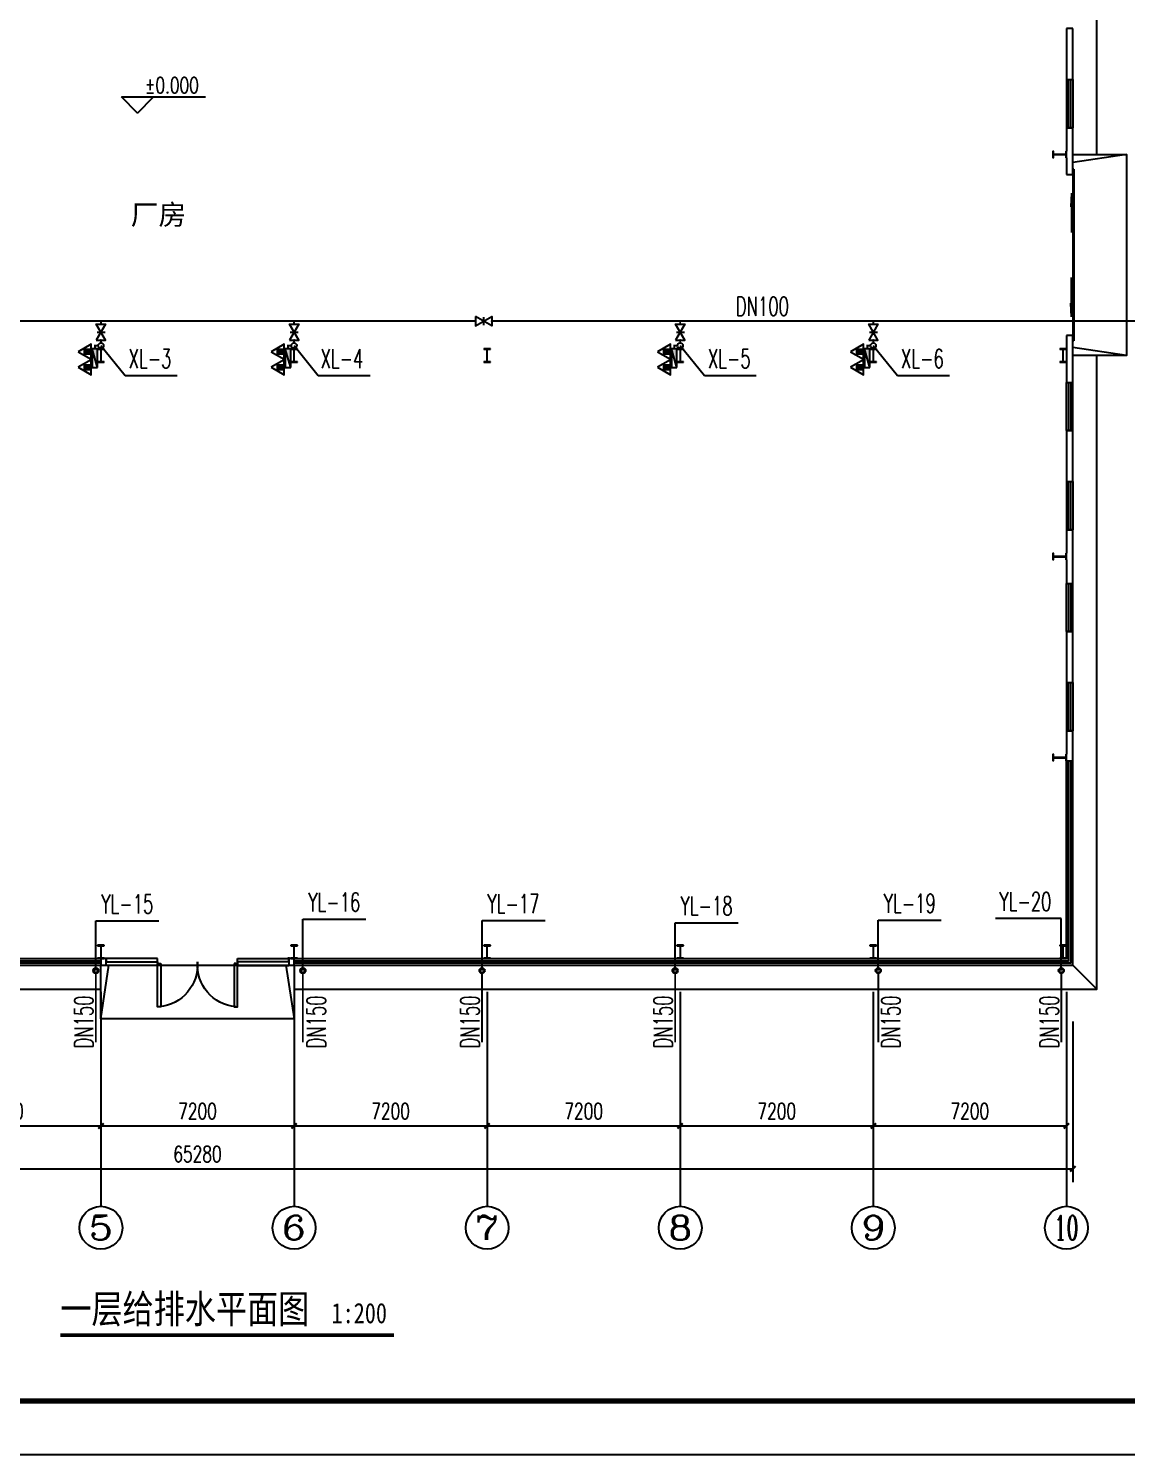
# Model space of a CAD drawing. Extents: x 4995099 to 5303443, y 4627657 to 4889583.
# Drawn here: x 5234219 to 5275159, y 4627657 to 4680854 of the extents above; entities that cross this region are included whole.
import ezdxf
from ezdxf.enums import TextEntityAlignment as Align

# ---------------------------------------------------------------- set-up
doc = ezdxf.new("R2010")
doc.units = 0
doc.header["$LTSCALE"] = 1000
doc.header["$MEASUREMENT"] = 0
doc.linetypes.add('CENTER2', pattern=[1.125, 0.75, -0.125, 0.125, -0.125])
doc.linetypes.add('PHANTOM2', pattern=[1.25, 0.625, -0.125, 0.125, -0.125, 0.125, -0.125])
doc.layers.get('0').update_dxf_attribs({"color": 4, "linetype": 'CONTINUOUS'})
doc.layers.get('Defpoints').update_dxf_attribs({"linetype": 'CONTINUOUS'})
for name, color, linetype in [('AXIS', 3, 'CONTINUOUS'), ('AXIS_TEXT', 7, 'CONTINUOUS'), ('COLUMN', 9, 'CONTINUOUS'), ('DIM_ELEV', 3, 'CONTINUOUS'), ('DIM_SYMB', 3, 'CONTINUOUS'), ('DIM_消防', 3, 'CONTINUOUS'), ('DIM_雨水', 3, 'CONTINUOUS'), ('EQUIP_消火栓', 7, 'CONTINUOUS'), ('EQUIP_消防', 7, 'CONTINUOUS'), ('EVTR', 2, 'CONTINUOUS'), ('PIPE-雨水', 4, 'CENTER2'), ('PUB_TEXT', 7, 'CONTINUOUS'), ('PUB_TITLE', 4, 'CONTINUOUS'), ('TEXT_消防', 7, 'CONTINUOUS'), ('VALVE_消防', 7, 'CONTINUOUS'), ('VPIPE-消防', 1, 'CONTINUOUS'), ('VPIPE-雨水', 4, 'CONTINUOUS'), ('WALL', 5, 'CONTINUOUS'), ('WINDOW', 4, 'CONTINUOUS')]:
    doc.layers.add(name, color=color, linetype=linetype)
doc.layers.add('PIPE-消防', color=1, linetype='PHANTOM2', lineweight=50)
doc.styles.add('_TCH_AXIS', font='COMPLEX', dxfattribs={"bigfont": 'GBCBIG'})
doc.styles.add('_TCH_DIM', font='SIMPLEX', dxfattribs={"bigfont": 'GBCBIG'})
doc.styles.add('_TCH_DIM_T3', font='SIMPLEX', dxfattribs={"width": 0.705882, "bigfont": 'GBCBIG'})
doc.styles.add('_TWT_PIPEDN', font='SIMPLEX', dxfattribs={"width": 0.8, "height": 3.5, "bigfont": 'HZTXT'})
doc.styles.add('_TWT_SERIAL', font='COMPLEX', dxfattribs={"width": 0.8, "height": 3.5, "bigfont": 'HZTXT'})
doc.styles.add('COMPLEX', font='COMPLEX')
doc.styles.add('宋体', font='')
doc.styles.add('宋体1', font='', dxfattribs={"width": 0.8, "height": 8.6})
doc.styles.get('宋体').set_extended_font_data('NSimSun')
doc.styles.get('宋体1').set_extended_font_data('SimSun')
doc.dimstyles.new('_TCH_ARCH&&200', dxfattribs={"dimtxt": 595, "dimasz": 200, "dimexe": 500, "dimexo": 600, "dimgap": 252.5, "dimtad": 1, "dimdec": 0, "dimzin": 0, "dimdsep": 46, "dimtxsty": '_TCH_DIM_T3', "dimblk": 'ARCHTICK', "dimcen": 0.09, "dimclrt": 7, "dimazin": 2, "dimtfac": 1, "dimtdec": 0, "dimtix": 1, "dimtmove": 2, "dimatfit": 3, "dimfxl": 0, "dimtolj": 1, "dimtzin": 0, "dimarcsym": 0})

# ---------------------------------------------------------------- blocks, each defined once
blk = doc.blocks.new('_ArchTick')
at = {"color": 0, "linetype": 'ByBlock', "const_width": 0.4}
blk.add_lwpolyline([(-0.5, -0.5), (0.5, 0.5)], dxfattribs=at)
blk = doc.blocks.new('*D102')
at = {"layer": 'AXIS', "color": 0, "lineweight": -2}
for p, q in [((5229719, 4644314), (5229719, 4639414)), ((5236919, 4644314), (5236919, 4639414)), ((5229719, 4639914), (5236919, 4639914))]:
    blk.add_line(p, q, dxfattribs=at)
at = {"layer": 'Defpoints', "color": 0}
for p in [(5229719, 4644914), (5236919, 4644914), (5236919, 4639914)]:
    blk.add_point(p, dxfattribs=at)
at = {"layer": 'AXIS', "color": 0, "lineweight": -2, "xscale": 200, "yscale": 200, "zscale": 200, "rotation": 180}
blk.add_blockref('_ArchTick', (5229719, 4639914), dxfattribs=at)
at = {"layer": 'AXIS', "color": 0, "lineweight": -2, "xscale": 200, "yscale": 200, "zscale": 200}
blk.add_blockref('_ArchTick', (5236919, 4639914), dxfattribs=at)
at = {"layer": 'AXIS', "color": 7, "insert": (5233319, 4640464), "char_height": 595, "attachment_point": 5, "style": '_TCH_DIM_T3'}
blk.add_mtext('\\A1;7200', dxfattribs=at)
blk = doc.blocks.new('*D103')
at = {"layer": 'AXIS', "color": 0, "lineweight": -2}
for p, q in [((5236919, 4644314), (5236919, 4639414)), ((5244119, 4644314), (5244119, 4639414)), ((5236919, 4639914), (5244119, 4639914))]:
    blk.add_line(p, q, dxfattribs=at)
at = {"layer": 'Defpoints', "color": 0}
for p in [(5236919, 4644914), (5244119, 4644914), (5244119, 4639914)]:
    blk.add_point(p, dxfattribs=at)
at = {"layer": 'AXIS', "color": 0, "lineweight": -2, "xscale": 200, "yscale": 200, "zscale": 200, "rotation": 180}
blk.add_blockref('_ArchTick', (5236919, 4639914), dxfattribs=at)
at = {"layer": 'AXIS', "color": 0, "lineweight": -2, "xscale": 200, "yscale": 200, "zscale": 200}
blk.add_blockref('_ArchTick', (5244119, 4639914), dxfattribs=at)
at = {"layer": 'AXIS', "color": 7, "insert": (5240519, 4640464), "char_height": 595, "attachment_point": 5, "style": '_TCH_DIM_T3'}
blk.add_mtext('\\A1;7200', dxfattribs=at)
blk = doc.blocks.new('*D104')
at = {"layer": 'AXIS', "color": 0, "lineweight": -2}
for p, q in [((5244119, 4644314), (5244119, 4639414)), ((5251319, 4644314), (5251319, 4639414)), ((5244119, 4639914), (5251319, 4639914))]:
    blk.add_line(p, q, dxfattribs=at)
at = {"layer": 'Defpoints', "color": 0}
for p in [(5244119, 4644914), (5251319, 4644914), (5251319, 4639914)]:
    blk.add_point(p, dxfattribs=at)
at = {"layer": 'AXIS', "color": 0, "lineweight": -2, "xscale": 200, "yscale": 200, "zscale": 200, "rotation": 180}
blk.add_blockref('_ArchTick', (5244119, 4639914), dxfattribs=at)
at = {"layer": 'AXIS', "color": 0, "lineweight": -2, "xscale": 200, "yscale": 200, "zscale": 200}
blk.add_blockref('_ArchTick', (5251319, 4639914), dxfattribs=at)
at = {"layer": 'AXIS', "color": 7, "insert": (5247719, 4640464), "char_height": 595, "attachment_point": 5, "style": '_TCH_DIM_T3'}
blk.add_mtext('\\A1;7200', dxfattribs=at)
blk = doc.blocks.new('*D105')
at = {"layer": 'AXIS', "color": 0, "lineweight": -2}
for p, q in [((5251319, 4644314), (5251319, 4639414)), ((5258519, 4644314), (5258519, 4639414)), ((5251319, 4639914), (5258519, 4639914))]:
    blk.add_line(p, q, dxfattribs=at)
at = {"layer": 'Defpoints', "color": 0}
for p in [(5251319, 4644914), (5258519, 4644914), (5258519, 4639914)]:
    blk.add_point(p, dxfattribs=at)
at = {"layer": 'AXIS', "color": 0, "lineweight": -2, "xscale": 200, "yscale": 200, "zscale": 200, "rotation": 180}
blk.add_blockref('_ArchTick', (5251319, 4639914), dxfattribs=at)
at = {"layer": 'AXIS', "color": 0, "lineweight": -2, "xscale": 200, "yscale": 200, "zscale": 200}
blk.add_blockref('_ArchTick', (5258519, 4639914), dxfattribs=at)
at = {"layer": 'AXIS', "color": 7, "insert": (5254919, 4640464), "char_height": 595, "attachment_point": 5, "style": '_TCH_DIM_T3'}
blk.add_mtext('\\A1;7200', dxfattribs=at)
blk = doc.blocks.new('*D106')
at = {"layer": 'AXIS', "color": 0, "lineweight": -2}
for p, q in [((5258519, 4644314), (5258519, 4639414)), ((5265719, 4644314), (5265719, 4639414)), ((5258519, 4639914), (5265719, 4639914))]:
    blk.add_line(p, q, dxfattribs=at)
at = {"layer": 'Defpoints', "color": 0}
for p in [(5258519, 4644914), (5265719, 4644914), (5265719, 4639914)]:
    blk.add_point(p, dxfattribs=at)
at = {"layer": 'AXIS', "color": 0, "lineweight": -2, "xscale": 200, "yscale": 200, "zscale": 200, "rotation": 180}
blk.add_blockref('_ArchTick', (5258519, 4639914), dxfattribs=at)
at = {"layer": 'AXIS', "color": 0, "lineweight": -2, "xscale": 200, "yscale": 200, "zscale": 200}
blk.add_blockref('_ArchTick', (5265719, 4639914), dxfattribs=at)
at = {"layer": 'AXIS', "color": 7, "insert": (5262119, 4640464), "char_height": 595, "attachment_point": 5, "style": '_TCH_DIM_T3'}
blk.add_mtext('\\A1;7200', dxfattribs=at)
blk = doc.blocks.new('*D107')
at = {"layer": 'AXIS', "color": 0, "lineweight": -2}
for p, q in [((5265719, 4644314), (5265719, 4639414)), ((5272919, 4644314), (5272919, 4639414)), ((5265719, 4639914), (5272919, 4639914))]:
    blk.add_line(p, q, dxfattribs=at)
at = {"layer": 'Defpoints', "color": 0}
for p in [(5265719, 4644914), (5272919, 4644914), (5272919, 4639914)]:
    blk.add_point(p, dxfattribs=at)
at = {"layer": 'AXIS', "color": 0, "lineweight": -2, "xscale": 200, "yscale": 200, "zscale": 200, "rotation": 180}
blk.add_blockref('_ArchTick', (5265719, 4639914), dxfattribs=at)
at = {"layer": 'AXIS', "color": 0, "lineweight": -2, "xscale": 200, "yscale": 200, "zscale": 200}
blk.add_blockref('_ArchTick', (5272919, 4639914), dxfattribs=at)
at = {"layer": 'AXIS', "color": 7, "insert": (5269319, 4640464), "char_height": 595, "attachment_point": 5, "style": '_TCH_DIM_T3'}
blk.add_mtext('\\A1;7200', dxfattribs=at)
blk = doc.blocks.new('*D108')
at = {"layer": 'AXIS', "color": 0, "lineweight": -2}
for p, q in [((5207879, 4643814), (5207879, 4637814)), ((5273159, 4643814), (5273159, 4637814)), ((5207879, 4638314), (5273159, 4638314))]:
    blk.add_line(p, q, dxfattribs=at)
at = {"layer": 'Defpoints', "color": 0}
for p in [(5207879, 4644414), (5273159, 4644414), (5273159, 4638314)]:
    blk.add_point(p, dxfattribs=at)
at = {"layer": 'AXIS', "color": 0, "lineweight": -2, "xscale": 200, "yscale": 200, "zscale": 200, "rotation": 180}
blk.add_blockref('_ArchTick', (5207879, 4638314), dxfattribs=at)
at = {"layer": 'AXIS', "color": 0, "lineweight": -2, "xscale": 200, "yscale": 200, "zscale": 200}
blk.add_blockref('_ArchTick', (5273159, 4638314), dxfattribs=at)
at = {"layer": 'AXIS', "color": 7, "insert": (5240519, 4638864), "char_height": 595, "attachment_point": 5, "style": '_TCH_DIM_T3'}
blk.add_mtext('\\A1;65280', dxfattribs=at)
blk = doc.blocks.new('$TCHSYS$WIN2D')
for p, q in [((-0.5, 0.5), (0.5, 0.5)), ((-0.5, 0.5), (-0.5, -0.5)), ((0.5, 0.5), (0.5, -0.5)), ((0.5, 0.167), (-0.5, 0.167)), ((0.5, -0.167), (-0.5, -0.167)), ((-0.5, -0.5), (0.5, -0.5))]:
    blk.add_line(p, q)
blk = doc.blocks.new('$DorLib2D$00000130')
at = {"color": 0, "linetype": 'Continuous'}
for p, q in [((-0.5333, 0.6601), (-0.5333, 0.5127)), ((0, 0.6601), (-0.5333, 0.6601)), ((0, 0.5127), (0, 0.6601)), ((0.5333, 0.6601), (0, 0.6601)), ((0.5333, 0.6601), (0.5333, 0.5127)), ((0, 0.5127), (-0.5333, 0.5127)), ((0.5333, 0.5127), (0, 0.5127)), ((-0.3853, 0.2694), (-0.1396, 0.2694)), ((-0.3853, 0.2694), (-0.2999, 0.2144)), ((-0.2999, 0.2144), (-0.2999, 0.2694)), ((0.3853, 0.2694), (0.1396, 0.2694)), ((0.2999, 0.2144), (0.2999, 0.2694)), ((0.3853, 0.2694), (0.2999, 0.2144))]:
    blk.add_line(p, q, dxfattribs=at)
blk = doc.blocks.new('$DorLib2D$00000039')
for p, q in [((-0.2187, 0.0194), (-0.5, 0.0194)), ((-0.2187, 0), (-0.2187, 0.0194)), ((0.2187, 0), (0.2187, 0.0194)), ((0.2187, 0.0194), (0.5, 0.0194)), ((-0.5, 0), (-0.2187, 0)), ((-0.5, -0.0141), (-0.5, 0)), ((-0.2187, -0.0194), (-0.5, -0.0194)), ((-0.2187, 0), (-0.2187, -0.0194)), ((0.2187, 0), (0.2187, -0.0194)), ((0.5, 0), (0.2187, 0)), ((0.2187, -0.0194), (0.5, -0.0194)), ((0.5, -0.0141), (0.5, 0)), ((0.5, 0), (0.5, -0.025))]:
    blk.add_line(p, q)
for points in [[(-0.2006, 0.0097), (-0.2006, 0.2464), (-0.2187, 0.2464), (-0.2187, 0.0097)], [(0.2006, 0.0097), (0.2006, 0.2464), (0.2187, 0.2464), (0.2187, 0.0097)]]:
    blk.add_lwpolyline(points, close=True)
for centre, start, end in [((-0.2304, 0.0163), 355.95522, 84.85236), ((0.2304, 0.0163), 95.14764, 184.04478)]:
    blk.add_arc(centre, 0.231, start, end)
blk = doc.blocks.new('_AXISO')
blk.add_circle((0, 0), 0.5)
at = {"layer": 'AXIS_TEXT', "style": 'COMPLEX', "width": 1.041667}
blk.add_attdef('A', text='', height=0.56, dxfattribs=at).set_placement((-0.25, -0.28), (0.25, -0.28), align=Align.FIT)
blk = doc.blocks.new('$TwtSys$00000434')
for p, q in [((-0.5, 0.5), (-0.5, -0.5)), ((-0.5, -0.5), (0.5, 0.5)), ((0.5, 0.5), (-0.5, 0.5)), ((0.5, -0.5), (0.5, 0.5)), ((-0.5, -0.5), (0.5, -0.5))]:
    blk.add_line(p, q)
blk.add_solid([(0.5, -0.5), (0.5, 0.5), (-0.5, -0.5)])
blk = doc.blocks.new('$ATTACHMENT$00000214')
h = blk.add_hatch()
h.set_pattern_fill('ANSI31', color=256, scale=200, style=0)
h.set_pattern_definition([(45, (-38543.802, -6842.639), (-17.67767, 17.67767), [])])
h.paths.add_polyline_path([(-65, 2), (65, 2), (65, -128), (-65, -128)])
for points in [[(0, 172), (-198, -172), (198, -172)], [(-65, 2), (65, 2), (65, -128), (-65, -128)]]:
    blk.add_lwpolyline(points, close=True)
blk = doc.blocks.new('$VALVE$00000296')
for points in [[(-125, 72), (-125, -72), (125, 72), (125, -72), (-125, 72)], [(0, 60), (0, -64)]]:
    blk.add_lwpolyline(points)
for p in [(-125, 0), (125, 0)]:
    blk.add_point(p)

msp = doc.modelspace()

# ---------------------------------------------------------------- hatches: boundary and pattern name
at = {"layer": 'PIPE-消防'}
for points in [[(5236694.2, 4669023.3), (5236694.2, 4669058.3), (5236659.2, 4669058.3)], [(5236694.2, 4669023.3), (5236659.2, 4669023.3), (5236659.2, 4669058.3)], [(5243894.2, 4669023.3), (5243894.2, 4669058.3), (5243859.2, 4669058.3)], [(5243894.2, 4669023.3), (5243859.2, 4669023.3), (5243859.2, 4669058.3)], [(5258294.2, 4669023.3), (5258294.2, 4669058.3), (5258259.2, 4669058.3)], [(5258294.2, 4669023.3), (5258259.2, 4669023.3), (5258259.2, 4669058.3)], [(5265494.2, 4669023.3), (5265494.2, 4669058.3), (5265459.2, 4669058.3)], [(5265494.2, 4669023.3), (5265459.2, 4669023.3), (5265459.2, 4669058.3)]]:
    msp.add_hatch(color=0, dxfattribs=at).paths.add_polyline_path(points)

# ---------------------------------------------------------------- linework, layer by layer
for p, q in [((5275159.2, 4676154.3), (5273159.2, 4675854.3)), ((5275159.2, 4668654.3), (5273159.2, 4668954.3)), ((5215319.2, 4646154.3), (5236919.2, 4646154.3)), ((5215319.2, 4646074.3), (5236919.2, 4646074.3)), ((5215319.2, 4645994.3), (5236919.2, 4645994.3)), ((5215319.2, 4645914.3), (5236919.2, 4645914.3))]:
    msp.add_line(p, q)
for points in [[(5274059.2, 4676154.3), (5274059.2, 4692294.3), (5265719.2, 4692294.3)], [(5273159.2, 4676154.3), (5275159.2, 4676154.3), (5275159.2, 4668654.3), (5273159.2, 4668654.3)], [(5206979.2, 4668654.3), (5206979.2, 4645014.3), (5236919.2, 4645014.3)], [(5244119.2, 4645014.3), (5274059.2, 4645014.3), (5274059.2, 4668654.3)], [(5244119.2, 4645914.3), (5273159.2, 4645914.3), (5273159.2, 4653534.3)], [(5244119.2, 4645994.3), (5273079.2, 4645994.3), (5273079.2, 4653534.3)], [(5244119.2, 4646074.3), (5272999.2, 4646074.3), (5272999.2, 4653534.3)], [(5244119.2, 4646154.3), (5272919.2, 4646154.3), (5272919.2, 4653534.3)], [(5244119.2, 4645914.3), (5244119.2, 4643914.3), (5236919.2, 4643914.3), (5236919.2, 4645914.3)], [(5243819.2, 4645914.3), (5244119.2, 4643914.3), (5236919.2, 4643914.3), (5237219.2, 4645914.3)], [(5273159.2, 4645914.3), (5274059.2, 4645014.3)]]:
    msp.add_lwpolyline(points)
at = {"layer": 'AXIS'}
for p, q in [((5236919.2, 4644914.3), (5236919.2, 4636914.3)), ((5244119.2, 4644914.3), (5244119.2, 4636914.3)), ((5251319.2, 4644914.3), (5251319.2, 4636914.3)), ((5258519.2, 4644914.3), (5258519.2, 4636914.3)), ((5265719.2, 4644914.3), (5265719.2, 4636914.3)), ((5272919.2, 4644914.3), (5272919.2, 4636914.3))]:
    msp.add_line(p, q, dxfattribs=at)
at = {"layer": 'COLUMN', "color": 5}
for p, q in [((5272435.2, 4676279.3), (5272419.2, 4676279.3)), ((5272419.2, 4676279.3), (5272419.2, 4676029.3)), ((5272435.2, 4676164.3), (5272435.2, 4676279.3)), ((5272440.2, 4676159.3), (5272435.2, 4676164.3)), ((5272435.2, 4676144.3), (5272440.2, 4676149.3)), ((5272435.2, 4676029.3), (5272435.2, 4676144.3)), ((5272898.2, 4676159.3), (5272440.2, 4676159.3)), ((5272440.2, 4676149.3), (5272898.2, 4676149.3)), ((5272903.2, 4676164.3), (5272898.2, 4676159.3)), ((5272898.2, 4676149.3), (5272903.2, 4676144.3)), ((5272919.2, 4676279.3), (5272903.2, 4676279.3)), ((5272903.2, 4676279.3), (5272903.2, 4676164.3)), ((5272903.2, 4676144.3), (5272903.2, 4676029.3)), ((5272919.2, 4676029.3), (5272919.2, 4676279.3)), ((5272419.2, 4676029.3), (5272435.2, 4676029.3)), ((5272903.2, 4676029.3), (5272919.2, 4676029.3)), ((5237044.2, 4668904.3), (5236794.2, 4668904.3)), ((5236794.2, 4668904.3), (5236794.2, 4668888.3)), ((5236794.2, 4668888.3), (5236909.2, 4668888.3)), ((5236909.2, 4668888.3), (5236914.2, 4668883.3)), ((5236914.2, 4668883.3), (5236914.2, 4668425.3)), ((5236924.2, 4668883.3), (5236929.2, 4668888.3)), ((5236924.2, 4668425.3), (5236924.2, 4668883.3)), ((5236929.2, 4668888.3), (5237044.2, 4668888.3)), ((5237044.2, 4668888.3), (5237044.2, 4668904.3)), ((5244244.2, 4668904.3), (5243994.2, 4668904.3)), ((5243994.2, 4668904.3), (5243994.2, 4668888.3)), ((5243994.2, 4668888.3), (5244109.2, 4668888.3)), ((5244109.2, 4668888.3), (5244114.2, 4668883.3)), ((5244114.2, 4668883.3), (5244114.2, 4668425.3)), ((5244124.2, 4668883.3), (5244129.2, 4668888.3)), ((5244124.2, 4668425.3), (5244124.2, 4668883.3)), ((5244129.2, 4668888.3), (5244244.2, 4668888.3)), ((5244244.2, 4668888.3), (5244244.2, 4668904.3)), ((5251444.2, 4668904.3), (5251194.2, 4668904.3)), ((5251194.2, 4668904.3), (5251194.2, 4668888.3)), ((5251194.2, 4668888.3), (5251309.2, 4668888.3)), ((5251309.2, 4668888.3), (5251314.2, 4668883.3)), ((5251314.2, 4668883.3), (5251314.2, 4668425.3)), ((5251324.2, 4668883.3), (5251329.2, 4668888.3)), ((5251324.2, 4668425.3), (5251324.2, 4668883.3)), ((5251329.2, 4668888.3), (5251444.2, 4668888.3)), ((5251444.2, 4668888.3), (5251444.2, 4668904.3)), ((5258644.2, 4668904.3), (5258394.2, 4668904.3)), ((5258394.2, 4668904.3), (5258394.2, 4668888.3)), ((5258394.2, 4668888.3), (5258509.2, 4668888.3)), ((5258509.2, 4668888.3), (5258514.2, 4668883.3)), ((5258514.2, 4668883.3), (5258514.2, 4668425.3)), ((5258524.2, 4668883.3), (5258529.2, 4668888.3)), ((5258524.2, 4668425.3), (5258524.2, 4668883.3)), ((5258529.2, 4668888.3), (5258644.2, 4668888.3)), ((5258644.2, 4668888.3), (5258644.2, 4668904.3)), ((5265844.2, 4668904.3), (5265594.2, 4668904.3)), ((5265594.2, 4668904.3), (5265594.2, 4668888.3)), ((5265594.2, 4668888.3), (5265709.2, 4668888.3)), ((5265709.2, 4668888.3), (5265714.2, 4668883.3)), ((5265714.2, 4668883.3), (5265714.2, 4668425.3)), ((5265724.2, 4668883.3), (5265729.2, 4668888.3)), ((5265724.2, 4668425.3), (5265724.2, 4668883.3)), ((5265729.2, 4668888.3), (5265844.2, 4668888.3)), ((5265844.2, 4668888.3), (5265844.2, 4668904.3)), ((5272919.2, 4668904.3), (5272669.2, 4668904.3)), ((5272669.2, 4668904.3), (5272669.2, 4668888.3)), ((5272669.2, 4668888.3), (5272784.2, 4668888.3)), ((5272784.2, 4668888.3), (5272789.2, 4668883.3)), ((5272789.2, 4668883.3), (5272789.2, 4668425.3)), ((5272799.2, 4668883.3), (5272804.2, 4668888.3)), ((5272799.2, 4668425.3), (5272799.2, 4668883.3)), ((5272804.2, 4668888.3), (5272919.2, 4668888.3)), ((5272919.2, 4668888.3), (5272919.2, 4668904.3)), ((5236909.2, 4668420.3), (5236794.2, 4668420.3)), ((5236794.2, 4668420.3), (5236794.2, 4668404.3)), ((5236794.2, 4668404.3), (5237044.2, 4668404.3)), ((5236914.2, 4668425.3), (5236909.2, 4668420.3)), ((5236929.2, 4668420.3), (5236924.2, 4668425.3)), ((5237044.2, 4668420.3), (5236929.2, 4668420.3)), ((5237044.2, 4668404.3), (5237044.2, 4668420.3)), ((5244109.2, 4668420.3), (5243994.2, 4668420.3)), ((5243994.2, 4668420.3), (5243994.2, 4668404.3)), ((5243994.2, 4668404.3), (5244244.2, 4668404.3)), ((5244114.2, 4668425.3), (5244109.2, 4668420.3)), ((5244129.2, 4668420.3), (5244124.2, 4668425.3)), ((5244244.2, 4668420.3), (5244129.2, 4668420.3)), ((5244244.2, 4668404.3), (5244244.2, 4668420.3)), ((5251309.2, 4668420.3), (5251194.2, 4668420.3)), ((5251194.2, 4668420.3), (5251194.2, 4668404.3)), ((5251194.2, 4668404.3), (5251444.2, 4668404.3)), ((5251314.2, 4668425.3), (5251309.2, 4668420.3)), ((5251329.2, 4668420.3), (5251324.2, 4668425.3)), ((5251444.2, 4668420.3), (5251329.2, 4668420.3)), ((5251444.2, 4668404.3), (5251444.2, 4668420.3)), ((5258509.2, 4668420.3), (5258394.2, 4668420.3)), ((5258394.2, 4668420.3), (5258394.2, 4668404.3)), ((5258394.2, 4668404.3), (5258644.2, 4668404.3)), ((5258514.2, 4668425.3), (5258509.2, 4668420.3)), ((5258529.2, 4668420.3), (5258524.2, 4668425.3)), ((5258644.2, 4668420.3), (5258529.2, 4668420.3)), ((5258644.2, 4668404.3), (5258644.2, 4668420.3)), ((5265709.2, 4668420.3), (5265594.2, 4668420.3)), ((5265594.2, 4668420.3), (5265594.2, 4668404.3)), ((5265594.2, 4668404.3), (5265844.2, 4668404.3)), ((5265714.2, 4668425.3), (5265709.2, 4668420.3)), ((5265729.2, 4668420.3), (5265724.2, 4668425.3)), ((5265844.2, 4668420.3), (5265729.2, 4668420.3)), ((5265844.2, 4668404.3), (5265844.2, 4668420.3)), ((5272784.2, 4668420.3), (5272669.2, 4668420.3)), ((5272669.2, 4668420.3), (5272669.2, 4668404.3)), ((5272669.2, 4668404.3), (5272919.2, 4668404.3)), ((5272789.2, 4668425.3), (5272784.2, 4668420.3)), ((5272804.2, 4668420.3), (5272799.2, 4668425.3)), ((5272919.2, 4668420.3), (5272804.2, 4668420.3)), ((5272919.2, 4668404.3), (5272919.2, 4668420.3)), ((5272435.2, 4661279.3), (5272419.2, 4661279.3)), ((5272419.2, 4661279.3), (5272419.2, 4661029.3)), ((5272435.2, 4661164.3), (5272435.2, 4661279.3)), ((5272919.2, 4661279.3), (5272903.2, 4661279.3)), ((5272903.2, 4661279.3), (5272903.2, 4661164.3)), ((5272919.2, 4661029.3), (5272919.2, 4661279.3)), ((5272419.2, 4661029.3), (5272435.2, 4661029.3)), ((5272440.2, 4661159.3), (5272435.2, 4661164.3)), ((5272435.2, 4661144.3), (5272440.2, 4661149.3)), ((5272435.2, 4661029.3), (5272435.2, 4661144.3)), ((5272898.2, 4661159.3), (5272440.2, 4661159.3)), ((5272440.2, 4661149.3), (5272898.2, 4661149.3)), ((5272903.2, 4661164.3), (5272898.2, 4661159.3)), ((5272898.2, 4661149.3), (5272903.2, 4661144.3)), ((5272903.2, 4661144.3), (5272903.2, 4661029.3)), ((5272903.2, 4661029.3), (5272919.2, 4661029.3)), ((5272435.2, 4653779.3), (5272419.2, 4653779.3)), ((5272419.2, 4653779.3), (5272419.2, 4653529.3)), ((5272435.2, 4653664.3), (5272435.2, 4653779.3)), ((5272919.2, 4653779.3), (5272903.2, 4653779.3)), ((5272903.2, 4653779.3), (5272903.2, 4653664.3)), ((5272919.2, 4653529.3), (5272919.2, 4653779.3)), ((5272419.2, 4653529.3), (5272435.2, 4653529.3)), ((5272440.2, 4653659.3), (5272435.2, 4653664.3)), ((5272435.2, 4653644.3), (5272440.2, 4653649.3)), ((5272435.2, 4653529.3), (5272435.2, 4653644.3)), ((5272898.2, 4653659.3), (5272440.2, 4653659.3)), ((5272440.2, 4653649.3), (5272898.2, 4653649.3)), ((5272903.2, 4653664.3), (5272898.2, 4653659.3)), ((5272898.2, 4653649.3), (5272903.2, 4653644.3)), ((5272903.2, 4653644.3), (5272903.2, 4653529.3)), ((5272903.2, 4653529.3), (5272919.2, 4653529.3)), ((5237044.2, 4646654.3), (5236794.2, 4646654.3)), ((5236794.2, 4646654.3), (5236794.2, 4646638.3)), ((5236794.2, 4646638.3), (5236909.2, 4646638.3)), ((5236909.2, 4646638.3), (5236914.2, 4646633.3)), ((5236914.2, 4646633.3), (5236914.2, 4646175.3)), ((5236924.2, 4646633.3), (5236929.2, 4646638.3)), ((5236924.2, 4646175.3), (5236924.2, 4646633.3)), ((5236929.2, 4646638.3), (5237044.2, 4646638.3)), ((5237044.2, 4646638.3), (5237044.2, 4646654.3)), ((5244244.2, 4646654.3), (5243994.2, 4646654.3)), ((5243994.2, 4646654.3), (5243994.2, 4646638.3)), ((5243994.2, 4646638.3), (5244109.2, 4646638.3)), ((5244109.2, 4646638.3), (5244114.2, 4646633.3)), ((5244114.2, 4646633.3), (5244114.2, 4646175.3)), ((5244124.2, 4646633.3), (5244129.2, 4646638.3)), ((5244124.2, 4646175.3), (5244124.2, 4646633.3)), ((5244129.2, 4646638.3), (5244244.2, 4646638.3)), ((5244244.2, 4646638.3), (5244244.2, 4646654.3)), ((5251444.2, 4646654.3), (5251194.2, 4646654.3)), ((5251194.2, 4646654.3), (5251194.2, 4646638.3)), ((5251194.2, 4646638.3), (5251309.2, 4646638.3)), ((5251309.2, 4646638.3), (5251314.2, 4646633.3)), ((5251314.2, 4646633.3), (5251314.2, 4646175.3)), ((5251324.2, 4646633.3), (5251329.2, 4646638.3)), ((5251324.2, 4646175.3), (5251324.2, 4646633.3)), ((5251329.2, 4646638.3), (5251444.2, 4646638.3)), ((5251444.2, 4646638.3), (5251444.2, 4646654.3)), ((5258644.2, 4646654.3), (5258394.2, 4646654.3)), ((5258394.2, 4646654.3), (5258394.2, 4646638.3)), ((5258394.2, 4646638.3), (5258509.2, 4646638.3)), ((5258509.2, 4646638.3), (5258514.2, 4646633.3)), ((5258514.2, 4646633.3), (5258514.2, 4646175.3)), ((5258524.2, 4646633.3), (5258529.2, 4646638.3)), ((5258524.2, 4646175.3), (5258524.2, 4646633.3)), ((5258529.2, 4646638.3), (5258644.2, 4646638.3)), ((5258644.2, 4646638.3), (5258644.2, 4646654.3)), ((5265844.2, 4646654.3), (5265594.2, 4646654.3)), ((5265594.2, 4646654.3), (5265594.2, 4646638.3)), ((5265594.2, 4646638.3), (5265709.2, 4646638.3)), ((5265709.2, 4646638.3), (5265714.2, 4646633.3)), ((5265714.2, 4646633.3), (5265714.2, 4646175.3)), ((5265724.2, 4646633.3), (5265729.2, 4646638.3)), ((5265724.2, 4646175.3), (5265724.2, 4646633.3)), ((5265729.2, 4646638.3), (5265844.2, 4646638.3)), ((5265844.2, 4646638.3), (5265844.2, 4646654.3)), ((5272919.2, 4646654.3), (5272669.2, 4646654.3)), ((5272669.2, 4646654.3), (5272669.2, 4646638.3)), ((5272669.2, 4646638.3), (5272784.2, 4646638.3)), ((5272784.2, 4646638.3), (5272789.2, 4646633.3)), ((5272789.2, 4646633.3), (5272789.2, 4646175.3)), ((5272799.2, 4646633.3), (5272804.2, 4646638.3)), ((5272799.2, 4646175.3), (5272799.2, 4646633.3)), ((5272804.2, 4646638.3), (5272919.2, 4646638.3)), ((5272919.2, 4646638.3), (5272919.2, 4646654.3)), ((5236909.2, 4646170.3), (5236794.2, 4646170.3)), ((5236794.2, 4646170.3), (5236794.2, 4646154.3)), ((5236794.2, 4646154.3), (5237044.2, 4646154.3)), ((5236914.2, 4646175.3), (5236909.2, 4646170.3)), ((5236929.2, 4646170.3), (5236924.2, 4646175.3)), ((5237044.2, 4646170.3), (5236929.2, 4646170.3)), ((5237044.2, 4646154.3), (5237044.2, 4646170.3)), ((5244109.2, 4646170.3), (5243994.2, 4646170.3)), ((5243994.2, 4646170.3), (5243994.2, 4646154.3)), ((5243994.2, 4646154.3), (5244244.2, 4646154.3)), ((5244114.2, 4646175.3), (5244109.2, 4646170.3)), ((5244129.2, 4646170.3), (5244124.2, 4646175.3)), ((5244244.2, 4646170.3), (5244129.2, 4646170.3)), ((5244244.2, 4646154.3), (5244244.2, 4646170.3)), ((5251309.2, 4646170.3), (5251194.2, 4646170.3)), ((5251194.2, 4646170.3), (5251194.2, 4646154.3)), ((5251194.2, 4646154.3), (5251444.2, 4646154.3)), ((5251314.2, 4646175.3), (5251309.2, 4646170.3)), ((5251329.2, 4646170.3), (5251324.2, 4646175.3)), ((5251444.2, 4646170.3), (5251329.2, 4646170.3)), ((5251444.2, 4646154.3), (5251444.2, 4646170.3)), ((5258509.2, 4646170.3), (5258394.2, 4646170.3)), ((5258394.2, 4646170.3), (5258394.2, 4646154.3)), ((5258394.2, 4646154.3), (5258644.2, 4646154.3)), ((5258514.2, 4646175.3), (5258509.2, 4646170.3)), ((5258529.2, 4646170.3), (5258524.2, 4646175.3)), ((5258644.2, 4646170.3), (5258529.2, 4646170.3)), ((5258644.2, 4646154.3), (5258644.2, 4646170.3)), ((5265709.2, 4646170.3), (5265594.2, 4646170.3)), ((5265594.2, 4646170.3), (5265594.2, 4646154.3)), ((5265594.2, 4646154.3), (5265844.2, 4646154.3)), ((5265714.2, 4646175.3), (5265709.2, 4646170.3)), ((5265729.2, 4646170.3), (5265724.2, 4646175.3)), ((5265844.2, 4646170.3), (5265729.2, 4646170.3)), ((5265844.2, 4646154.3), (5265844.2, 4646170.3)), ((5272784.2, 4646170.3), (5272669.2, 4646170.3)), ((5272669.2, 4646170.3), (5272669.2, 4646154.3)), ((5272669.2, 4646154.3), (5272919.2, 4646154.3)), ((5272789.2, 4646175.3), (5272784.2, 4646170.3)), ((5272804.2, 4646170.3), (5272799.2, 4646175.3)), ((5272919.2, 4646170.3), (5272804.2, 4646170.3)), ((5272919.2, 4646154.3), (5272919.2, 4646170.3))]:
    msp.add_line(p, q, dxfattribs=at)
at = {"layer": 'DIM_ELEV'}
for p, q in [((5238284.2, 4677700), (5237684.2, 4678300)), ((5237684.2, 4678300), (5240814.2, 4678300)), ((5238284.2, 4677700), (5238884.2, 4678300))]:
    msp.add_line(p, q, dxfattribs=at)
at = {"layer": 'DIM_SYMB', "const_width": 140}
msp.add_lwpolyline([(5235405, 4632112.1), (5247843.2, 4632112.1)], dxfattribs=at)
at = {"layer": 'DIM_消防', "color": 0}
for p, q in [((5236919.2, 4669023.3), (5237818.6, 4667908.3)), ((5244119.2, 4669023.3), (5245018.6, 4667908.3)), ((5258519.2, 4669023.3), (5259418.6, 4667908.3)), ((5265719.2, 4669023.3), (5266618.6, 4667908.3)), ((5237818.6, 4667908.3), (5239756.2, 4667908.3)), ((5245018.6, 4667908.3), (5246956.2, 4667908.3)), ((5259418.6, 4667908.3), (5261356.2, 4667908.3)), ((5266618.6, 4667908.3), (5268556.2, 4667908.3))]:
    msp.add_line(p, q, dxfattribs=at)
at = {"layer": 'DIM_雨水', "color": 0}
for p, q in [((5236729.5, 4645709.8), (5236729.5, 4647563.9)), ((5236729.5, 4647563.9), (5239077.7, 4647563.9)), ((5244449, 4645709.8), (5244449, 4647633)), ((5244449, 4647633), (5246797.2, 4647633)), ((5251129.5, 4645709.8), (5251129.5, 4647575.6)), ((5251129.5, 4647575.6), (5253477.7, 4647575.6)), ((5258329.5, 4645709.8), (5258329.5, 4647496.2)), ((5258329.5, 4647496.2), (5260677.7, 4647496.2)), ((5265905.1, 4645709.8), (5265905.1, 4647587.6)), ((5265905.1, 4647587.6), (5268253.3, 4647587.6)), ((5272729.5, 4647654.8), (5270280.4, 4647654.8)), ((5272729.5, 4645709.8), (5272729.5, 4647654.8))]:
    msp.add_line(p, q, dxfattribs=at)
at = {"layer": 'EVTR'}
for centre in [(5236729.5, 4645709.8), (5244449, 4645709.8), (5251129.5, 4645709.8), (5258329.5, 4645709.8), (5265905.1, 4645709.8), (5272729.5, 4645709.8)]:
    msp.add_circle(centre, 75, dxfattribs=at)
at = {"layer": 'PIPE-消防', "color": 0, "ltscale": 2, "const_width": 70}
for points in [[(5226613.2, 4669940.1), (5236919.2, 4669940.1)], [(5236919.2, 4669825.1), (5236919.2, 4669940.1)], [(5236919.2, 4669940.1), (5244119.2, 4669940.1)], [(5244119.2, 4669825.1), (5244119.2, 4669940.1)], [(5244119.2, 4669940.1), (5250888.8, 4669940.1)], [(5251488.8, 4669940.1), (5258519.2, 4669940.1)], [(5258519.2, 4669825.1), (5258519.2, 4669940.1)], [(5258519.2, 4669940.1), (5265719.2, 4669940.1)], [(5265719.2, 4669825.1), (5265719.2, 4669940.1)], [(5265719.2, 4669940.1), (5275720.6, 4669940.1)], [(5236919.2, 4669123.3), (5236919.2, 4669225.1)], [(5244119.2, 4669123.3), (5244119.2, 4669225.1)], [(5258519.2, 4669123.3), (5258519.2, 4669225.1)], [(5265719.2, 4669123.3), (5265719.2, 4669225.1)], [(5236819.2, 4669023.3), (5236694.2, 4669023.3)], [(5236694.2, 4669023.3), (5236694.2, 4668904.3)], [(5244019.2, 4669023.3), (5243894.2, 4669023.3)], [(5243894.2, 4669023.3), (5243894.2, 4668904.3)], [(5258419.2, 4669023.3), (5258294.2, 4669023.3)], [(5258294.2, 4669023.3), (5258294.2, 4668904.3)], [(5265619.2, 4669023.3), (5265494.2, 4669023.3)], [(5265494.2, 4669023.3), (5265494.2, 4668904.3)]]:
    msp.add_lwpolyline(points, dxfattribs=at)
at = {"layer": 'PIPE-雨水', "color": 0, "ltscale": 2, "const_width": 70}
for points in [[(5236729.5, 4643032.8), (5236729.5, 4645609.8)], [(5244449, 4643032.8), (5244449, 4645609.8)], [(5251129.5, 4643032.8), (5251129.5, 4645609.8)], [(5258329.5, 4643032.8), (5258329.5, 4645609.8)], [(5265905.1, 4643032.8), (5265905.1, 4645609.8)], [(5272729.5, 4643032.8), (5272729.5, 4645609.8)]]:
    msp.add_lwpolyline(points, dxfattribs=at)
at = {"layer": 'PUB_TITLE'}
msp.add_lwpolyline([(5184643, 4627656.8), (5303443, 4627656.8), (5303443, 4711656.8), (5184643, 4711656.8)], close=True, dxfattribs=at)
at = {"layer": 'PUB_TITLE', "const_width": 200}
msp.add_lwpolyline([(5189643, 4629656.8), (5301443, 4629656.8), (5301443, 4709656.8), (5189643, 4709656.8)], close=True, dxfattribs=at)
at = {"layer": 'VPIPE-消防'}
for centre in [(5236919.2, 4669023.3), (5244119.2, 4669023.3), (5258519.2, 4669023.3), (5265719.2, 4669023.3)]:
    msp.add_circle(centre, 100, dxfattribs=at)
at = {"layer": 'VPIPE-雨水'}
for centre in [(5236729.5, 4645709.8), (5244449, 4645709.8), (5251129.5, 4645709.8), (5258329.5, 4645709.8), (5265905.1, 4645709.8), (5272729.5, 4645709.8)]:
    msp.add_circle(centre, 100, dxfattribs=at)
at = {"layer": 'WALL'}
for p, q in [((5273159.2, 4680854.3), (5272919.2, 4680854.3)), ((5272919.2, 4680854.3), (5272919.2, 4678954.3)), ((5273159.2, 4678954.3), (5273159.2, 4680854.3)), ((5272919.2, 4678954.3), (5273159.2, 4678954.3)), ((5273159.2, 4677154.3), (5272919.2, 4677154.3)), ((5272919.2, 4677154.3), (5272919.2, 4676279.3)), ((5273159.2, 4676154.3), (5273159.2, 4677154.3)), ((5273159.2, 4675404.3), (5273159.2, 4676154.3)), ((5272919.2, 4676029.3), (5272919.2, 4675404.3)), ((5272919.2, 4675404.3), (5273159.2, 4675404.3)), ((5273159.2, 4669404.3), (5272919.2, 4669404.3)), ((5272919.2, 4669404.3), (5272919.2, 4667654.3)), ((5273159.2, 4667654.3), (5273159.2, 4669404.3)), ((5272919.2, 4667654.3), (5273159.2, 4667654.3)), ((5273159.2, 4665854.3), (5272919.2, 4665854.3)), ((5272919.2, 4665854.3), (5272919.2, 4663954.3)), ((5273159.2, 4663954.3), (5273159.2, 4665854.3)), ((5272919.2, 4663954.3), (5273159.2, 4663954.3)), ((5273159.2, 4662154.3), (5272919.2, 4662154.3)), ((5272919.2, 4662154.3), (5272919.2, 4661279.3)), ((5273159.2, 4661154.3), (5273159.2, 4662154.3)), ((5272919.2, 4661029.3), (5272919.2, 4660154.3)), ((5273159.2, 4660154.3), (5273159.2, 4661154.3)), ((5272919.2, 4660154.3), (5273159.2, 4660154.3)), ((5273159.2, 4658354.3), (5272919.2, 4658354.3)), ((5272919.2, 4658354.3), (5272919.2, 4656454.3)), ((5273159.2, 4656454.3), (5273159.2, 4658354.3)), ((5272919.2, 4656454.3), (5273159.2, 4656454.3)), ((5273159.2, 4654654.3), (5272919.2, 4654654.3)), ((5272919.2, 4654654.3), (5272919.2, 4653779.3)), ((5273159.2, 4653534.3), (5273159.2, 4654654.3)), ((5272919.2, 4653534.3), (5273159.2, 4653534.3)), ((5236919.2, 4646154.3), (5236919.2, 4645914.3)), ((5236919.2, 4645914.3), (5237119.2, 4645914.3)), ((5237119.2, 4646154.3), (5237044.2, 4646154.3)), ((5237119.2, 4645914.3), (5237119.2, 4646154.3)), ((5243994.2, 4646154.3), (5243919.2, 4646154.3)), ((5243919.2, 4646154.3), (5243919.2, 4645914.3)), ((5243919.2, 4645914.3), (5244119.2, 4645914.3)), ((5244119.2, 4645914.3), (5244119.2, 4646154.3))]:
    msp.add_line(p, q, dxfattribs=at)
at = {"layer": 'WINDOW'}
msp.add_line((5237119.2, 4645914.3), (5243919.2, 4645914.3), dxfattribs=at)

# ---------------------------------------------------------------- block references
at = {"layer": 'AXIS'}
ref = msp.add_blockref('_AXISO', (5236919.2, 4636114.3), dxfattribs=dict(at, xscale=1600, yscale=1600, zscale=1600))
ref.add_attrib('A', '5', dxfattribs={"layer": 'AXIS_TEXT', "height": 905.1, "style": '_TCH_AXIS', "width": 1.5}).set_placement((5236466.6, 4635661.8), (5237371.7, 4635661.8), align=Align.FIT)
ref = msp.add_blockref('_AXISO', (5244119.2, 4636114.3), dxfattribs=dict(at, xscale=1600, yscale=1600, zscale=1600))
ref.add_attrib('A', '6', dxfattribs={"layer": 'AXIS_TEXT', "height": 905.1, "style": '_TCH_AXIS', "width": 1.5}).set_placement((5243666.6, 4635661.8), (5244571.7, 4635661.8), align=Align.FIT)
ref = msp.add_blockref('_AXISO', (5251319.2, 4636114.3), dxfattribs=dict(at, xscale=1600, yscale=1600, zscale=1600))
ref.add_attrib('A', '7', dxfattribs={"layer": 'AXIS_TEXT', "height": 905.1, "style": '_TCH_AXIS', "width": 1.5}).set_placement((5250866.6, 4635661.8), (5251771.7, 4635661.8), align=Align.FIT)
ref = msp.add_blockref('_AXISO', (5258519.2, 4636114.3), dxfattribs=dict(at, xscale=1600, yscale=1600, zscale=1600))
ref.add_attrib('A', '8', dxfattribs={"layer": 'AXIS_TEXT', "height": 905.1, "style": '_TCH_AXIS', "width": 1.5}).set_placement((5258066.6, 4635661.8), (5258971.7, 4635661.8), align=Align.FIT)
ref = msp.add_blockref('_AXISO', (5265719.2, 4636114.3), dxfattribs=dict(at, xscale=1600, yscale=1600, zscale=1600))
ref.add_attrib('A', '9', dxfattribs={"layer": 'AXIS_TEXT', "height": 905.1, "style": '_TCH_AXIS', "width": 1.5}).set_placement((5265266.6, 4635661.8), (5266171.7, 4635661.8), align=Align.FIT)
ref = msp.add_blockref('_AXISO', (5272919.2, 4636114.3), dxfattribs=dict(at, xscale=1600, yscale=1600, zscale=1600))
ref.add_attrib('A', '10', dxfattribs={"layer": 'AXIS_TEXT', "height": 905.1, "style": '_TCH_AXIS', "width": 0.724138}).set_placement((5272466.6, 4635661.8), (5273371.7, 4635661.8), align=Align.FIT)
at = {"layer": 'EQUIP_消火栓', "xscale": 700, "yscale": 200, "zscale": 700, "rotation": 89.99999499104368}
for p in [(5236694.2, 4668554.3), (5243894.2, 4668554.3), (5258294.2, 4668554.3), (5265494.2, 4668554.3)]:
    msp.add_blockref('$TwtSys$00000434', p, dxfattribs=at)
at = {"layer": 'EQUIP_消防', "xscale": 1.4, "yscale": 1.4, "zscale": 1.4, "rotation": 90}
for p in [(5236311.1, 4668796.4), (5243511.1, 4668796.4), (5257911.1, 4668796.4), (5265111.1, 4668796.4), (5236311.1, 4668215.7), (5243511.1, 4668215.7), (5257911.1, 4668215.7), (5265111.1, 4668215.7)]:
    msp.add_blockref('$ATTACHMENT$00000214', p, dxfattribs=at)
at = {"layer": 'VALVE_消防', "xscale": 2.4, "yscale": 2.4, "zscale": 2.4, "rotation": 90}
for p in [(5236919.2, 4669525.1), (5244119.2, 4669525.1), (5258519.2, 4669525.1), (5265719.2, 4669525.1)]:
    msp.add_blockref('$VALVE$00000296', p, dxfattribs=at)
at = {"layer": 'VALVE_消防', "xscale": 2.4, "yscale": 2.4, "zscale": 2.4}
msp.add_blockref('$VALVE$00000296', (5251188.8, 4669940.1), dxfattribs=at)
at = {"layer": 'WINDOW'}
for name, p, xscale, yscale, zscale, rotation in [('$TCHSYS$WIN2D', (5273039.2, 4678054.3), -1800, 240, -1800, 89.99999999969407), ('$DorLib2D$00000130', (5273039.2, 4672404.3), 6000, -240, 6000, 89.99999999969764), ('$TCHSYS$WIN2D', (5273039.2, 4666754.3), 1800, 240, 1800, 89.99999999969764), ('$TCHSYS$WIN2D', (5273039.2, 4663054.3), -1800, 240, -1800, 89.99999999969764), ('$TCHSYS$WIN2D', (5273039.2, 4659254.3), 1800, 240, 1800, 89.99999999970589), ('$TCHSYS$WIN2D', (5273039.2, 4655554.3), -1800, 240, -1800, 89.99999999970589), ('$DorLib2D$00000039', (5240519.2, 4646034.3), 6800, -6800, 6800, 2.519818053110201e-10)]:
    msp.add_blockref(name, p, dxfattribs=dict(at, xscale=xscale, yscale=yscale, zscale=zscale, rotation=rotation))

# ---------------------------------------------------------------- texts
at = {"layer": 'DIM_ELEV', "color": 7, "style": '_TCH_DIM', "width": 0.705882}
msp.add_text('%%P0.000', height=595, dxfattribs=at).set_placement((5238554.2, 4678440))
at = {"layer": 'DIM_消防', "color": 7, "style": '_TWT_SERIAL', "width": 0.64}
for s, p in [('XL-3', (5237952.2, 4668188.3)), ('XL-4', (5245109.5, 4668188.3)), ('XL-5', (5259552.2, 4668188.3)), ('XL-6', (5266752.2, 4668188.3))]:
    msp.add_text(s, height=700, dxfattribs=at).set_placement(p)
at = {"layer": 'DIM_雨水', "color": 7, "style": '_TWT_SERIAL', "width": 0.64}
for s, p in [('YL-15', (5236932.4, 4647843.9)), ('YL-16', (5244651.8, 4647913)), ('YL-17', (5251332.4, 4647855.6)), ('YL-18', (5258532.4, 4647776.2)), ('YL-19', (5266108, 4647867.6)), ('YL-20', (5270420.4, 4647934.8))]:
    msp.add_text(s, height=700, dxfattribs=at).set_placement(p)
at = {"layer": 'PUB_TEXT', "style": '宋体'}
msp.add_text('厂房', height=759.49, dxfattribs=at).set_placement((5238029, 4673532.2))
at = {"layer": 'PUB_TEXT', "style": '宋体1', "width": 0.8}
for s, height, p in [('一层给排水平面图', 1063.29, (5235405, 4632557.5)), ('1:200', 759.49, (5245518, 4632551.5))]:
    msp.add_text(s, height=height, dxfattribs=at).set_placement(p)
at = {"layer": 'TEXT_消防', "style": '_TWT_PIPEDN', "width": 0.64}
msp.add_text('DN100', height=700, dxfattribs=at).set_placement((5260593.8, 4670141.8))
for p in [(5236631.4, 4642801.6), (5245299.7, 4642801.6), (5251031.4, 4642801.6), (5258231.4, 4642801.6), (5266723.3, 4642801.6), (5272631.4, 4642801.6)]:
    msp.add_text('DN150', height=700, rotation=90, dxfattribs=at).set_placement(p)

# ---------------------------------------------------------------- dimensions: what is measured, and where the dimension line sits
at = {"layer": 'AXIS'}
for p1, p2, distance, picture, middle in [((5229719.2, 4644914.3), (5236919.2, 4644914.3), -5000, '*D102', (5233319.2, 4640464.3)), ((5236919.2, 4644914.3), (5244119.2, 4644914.3), -5000, '*D103', (5240519.2, 4640464.3)), ((5244119.2, 4644914.3), (5251319.2, 4644914.3), -5000, '*D104', (5247719.2, 4640464.3)), ((5251319.2, 4644914.3), (5258519.2, 4644914.3), -5000, '*D105', (5254919.2, 4640464.3)), ((5258519.2, 4644914.3), (5265719.2, 4644914.3), -5000, '*D106', (5262119.2, 4640464.3)), ((5265719.2, 4644914.3), (5272919.2, 4644914.3), -5000, '*D107', (5269319.2, 4640464.3)), ((5207879.2, 4644414.3), (5273159.2, 4644414.3), -6100, '*D108', (5240519.2, 4638864.3))]:
    dim = msp.add_aligned_dim(p1=p1, p2=p2, distance=distance, dimstyle='_TCH_ARCH&&200', dxfattribs=at)
    dim.commit()
    dim.dimension.update_dxf_attribs({"geometry": picture, "text_midpoint": middle})

doc.saveas('drawing.dxf')
